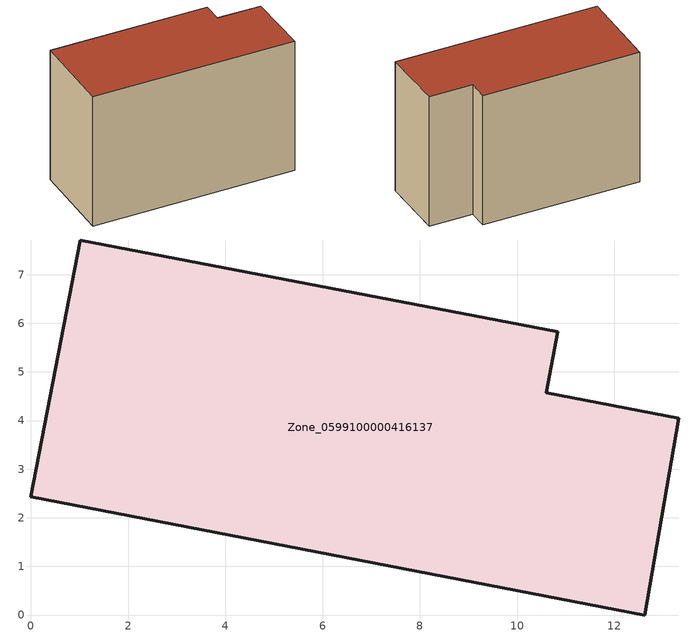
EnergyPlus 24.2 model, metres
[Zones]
Zone_0599100000416137
 floor ground (C_G): 12.62,0 0,2.43 1.02,7.71 10.84,5.82 10.6,4.57 13.32,4.05 z0
 wall outside (C_F): 10.84,5.82 1.02,7.71 0,2.43 12.62,0 13.32,4.05 10.6,4.57 10.84,5.82 z0:8.82
 roof outside (C_R): 13.32,4.05 10.6,4.57 10.84,5.82 1.02,7.71 0,2.43 12.62,0 z8.82
[BUILDING]
Pand.0599100000416137: North Axis=0; Terrain=City; Loads Convergence Tolerance Value=0.04; Temperature Convergence Tolerance Value=0.4; Solar Distribution=FullExterior; Maximum Number of Warmup Days=25; Minimum Number of Warmup Days=1
[Site:Location]
Rotterdam.The.Hague.AP_ZH_NLD Design_Conditions: Latitude=51.96; Longitude=4.45; Time Zone=1; Elevation=-4.5
[SITE:GROUNDTEMPERATURE:BUILDINGSURFACE]
18, 18, 18, 18, 18, 18, 18, 18, 18, 18, 18, 18
[MATERIAL] Thermal Absorptance=0.9; Solar Absorptance=0.7; Visible Absorptance=0.7
Name | Roughness | Thickness | Conductivity | Density | Specific Heat
G.TI.1992-2005 | MediumSmooth | 0.15 | 0.06 | 540 | 1210
F.TI.1992-2005 | Rough | 0.3 | 0.12 | 1920 | 840
R.TI.1992-2005 | MediumRough | 0.2 | 0.08 | 1500 | 1000
[CONSTRUCTION]
C_G: G.TI.1992-2005
C_F: F.TI.1992-2005
C_R: R.TI.1992-2005
[ZONE]
Zone_0599100000416137: Type=1; Multiplier=1; Ceiling Height=Autocalculate; Volume=Autocalculate; Floor Area=autocalculate; Part of Total Floor Area=Yes
[ZONEINFILTRATION:DESIGNFLOWRATE]
Infil_Zone_0599100000416137: Zone or ZoneList or Space or SpaceList=Zone_0599100000416137; Schedule=AlwaysOn; Design Flow Rate Calculation Method=Flow/Area; Flow Rate per Floor Area=0.0015; Constant Term Coefficient=1; Temperature Term Coefficient=0; Velocity Term Coefficient=0; Velocity Squared Term Coefficient=0
[HVACTEMPLATE:ZONE:IDEALLOADSAIRSYSTEM]
Zone_0599100000416137: Maximum Heating Supply Air Temperature=50; Minimum Cooling Supply Air Temperature=13; Maximum Heating Supply Air Humidity Ratio=0.0156; Minimum Cooling Supply Air Humidity Ratio=0.0077; Heating Limit=NoLimit; Cooling Limit=NoLimit; Dehumidification Control Type=ConstantSensibleHeatRatio; Cooling Sensible Heat Ratio=0.7; Dehumidification Setpoint=60; Humidification Control Type=None; Humidification Setpoint=30; Outdoor Air Method=None; Outdoor Air Flow Rate per Person=0.00944; Outdoor Air Flow Rate per Zone Floor Area=0; Outdoor Air Flow Rate per Zone=0; Demand Controlled Ventilation Type=None; Outdoor Air Economizer Type=NoEconomizer; Heat Recovery Type=None; Sensible Heat Recovery Effectiveness=0.7; Latent Heat Recovery Effectiveness=0.65
[ZONECONTROL:THERMOSTAT]
ThermostatControl_Zone_0599100000416137: Zone or ZoneList=Zone_0599100000416137; Control Type Schedule=DualSetpointControlType; Control 1=Thermostat_Zone_0599100000416137; Temperature Difference Between Cutout And Setpoint=0
[THERMOSTATSETPOINT:DUALSETPOINT]
Thermostat_Zone_0599100000416137: Heating Setpoint Temperature Schedule=HeatingSetpoint_Zone_0599100000416137; Cooling Setpoint Temperature Schedule=CoolingSetpoint_Zone_0599100000416137
[SCHEDULE:COMPACT]
HeatingSetpoint_Zone_0599100000416137: Through: 12/31, For: AllDays, Until: 24:00, 21
CoolingSetpoint_Zone_0599100000416137: Through: 12/31, For: AllDays, Until: 24:00, 24
DualSetpointControlType: Through: 12/31, For: AllDays, Until: 24:00, 4
AlwaysOn: Through: 12/31, For: AllDays, Until: 24:00, 1
